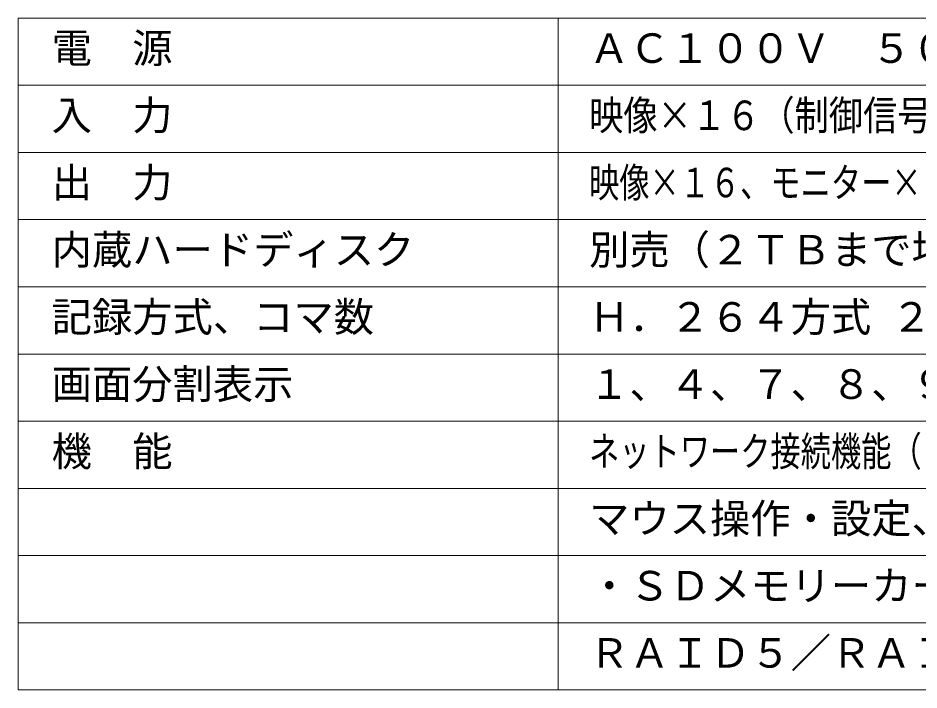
# Model space of a CAD drawing. Units: millimetres, scale not verified. Extents: x -62 to 63, y -57 to 57.
# Drawn here: x -62.5 to 4.6, y -56.9 to -6.9 of the extents above; entities that cross this region are included whole.
import ezdxf
from ezdxf.enums import TextEntityAlignment as Align

# ---------------------------------------------------------------- set-up
doc = ezdxf.new("R2010")
doc.units = ezdxf.units.MM
doc.header["$LTSCALE"] = 0.125
doc.layers.add('0-2_WAKU', color=1, linetype='Continuous', lineweight=18)
doc.layers.add('0-3_MOJI1', color=7, linetype='Continuous')
doc.styles.add('ＭＳ ゴシック', font='')
doc.styles.get('ＭＳ ゴシック').set_extended_font_data('MS Gothic')

msp = doc.modelspace()

# ---------------------------------------------------------------- linework, layer by layer
at = {"layer": '0-2_WAKU', "color": 4}
for p, q in [((-62.4654, -6.8653), (-62.4654, -56.8653)), ((62.5346, -6.8653), (-62.4654, -6.8653)), ((-22.2598, -56.8653), (-22.2598, -6.8653)), ((-62.4654, -56.8653), (62.5346, -56.8653))]:
    msp.add_line(p, q, dxfattribs=at)
at = {"layer": '0-2_WAKU'}
for p, q in [((62.5346, -11.8653), (-62.4654, -11.8653)), ((62.5346, -16.8653), (-62.4654, -16.8653)), ((62.5346, -21.8653), (-62.4654, -21.8653)), ((62.5346, -26.8653), (-62.4654, -26.8653)), ((62.5346, -31.8653), (-62.4654, -31.8653)), ((62.5346, -36.8653), (-62.4654, -36.8653)), ((62.5346, -41.8653), (-62.4654, -41.8653)), ((62.5346, -46.8653), (-62.4654, -46.8653)), ((62.5346, -51.8653), (-62.4654, -51.8653))]:
    msp.add_line(p, q, dxfattribs=at)

# ---------------------------------------------------------------- texts
at = {"layer": '0-3_MOJI1', "style": 'ＭＳ ゴシック'}
for s, p in [('電\u3000源', (-59.9654, -10.8653)), ('ＡＣ１００Ｖ\u3000５０／６０Ｈｚ', (-19.9654, -10.8653)), ('入\u3000力', (-59.9654, -15.8653)), ('出\u3000力', (-59.9654, -20.8653)), ('内蔵ハードディスク', (-59.9654, -25.8653)), ('別売（２ＴＢまで増設可）', (-19.9654, -25.8653)), ('記録方式、コマ数', (-59.9654, -30.8653)), ('Ｈ．２６４方式 ２４０コマ／秒（１６ｃｈ合計）', (-19.9654, -30.8653)), ('画面分割表示', (-59.9654, -35.8653)), ('１、４、７、８、９、１２、１６', (-19.9654, -35.8653)), ('機\u3000能', (-59.9654, -40.8653)), ('マウス操作・設定、ビルトインＤＶＤ（オプション）', (-19.9654, -45.8653)), ('・ＳＤメモリーカード対応、稼動中ＨＤＤ交換可、', (-19.9654, -50.8653)), ('ＲＡＩＤ５／ＲＡＩＤ６機能（ＯＰボードによる）', (-19.9654, -55.8653))]:
    msp.add_text(s, height=2.199, dxfattribs=at).set_placement(p, align=Align.BOTTOM_LEFT)
for s, width, p in [('映像×１６（制御信号多重×８〈１～８ｃｈ〉）、音声×４', 0.85, (-19.9654, -15.8653)), ('映像×１６、モニター×２、モニター（ＨＤＭＩ）×２、音声×１', 0.75, (-19.9654, -20.8653)), ('ネットワーク接続機能（１０ＢＡＳＥ－Ｔ／１００ＢＡＳＥ－ＴＸ）', 0.75, (-19.9654, -40.8653))]:
    msp.add_text(s, height=2.199, dxfattribs=dict(at, width=width)).set_placement(p, align=Align.BOTTOM_LEFT)

doc.saveas('drawing.dxf')
